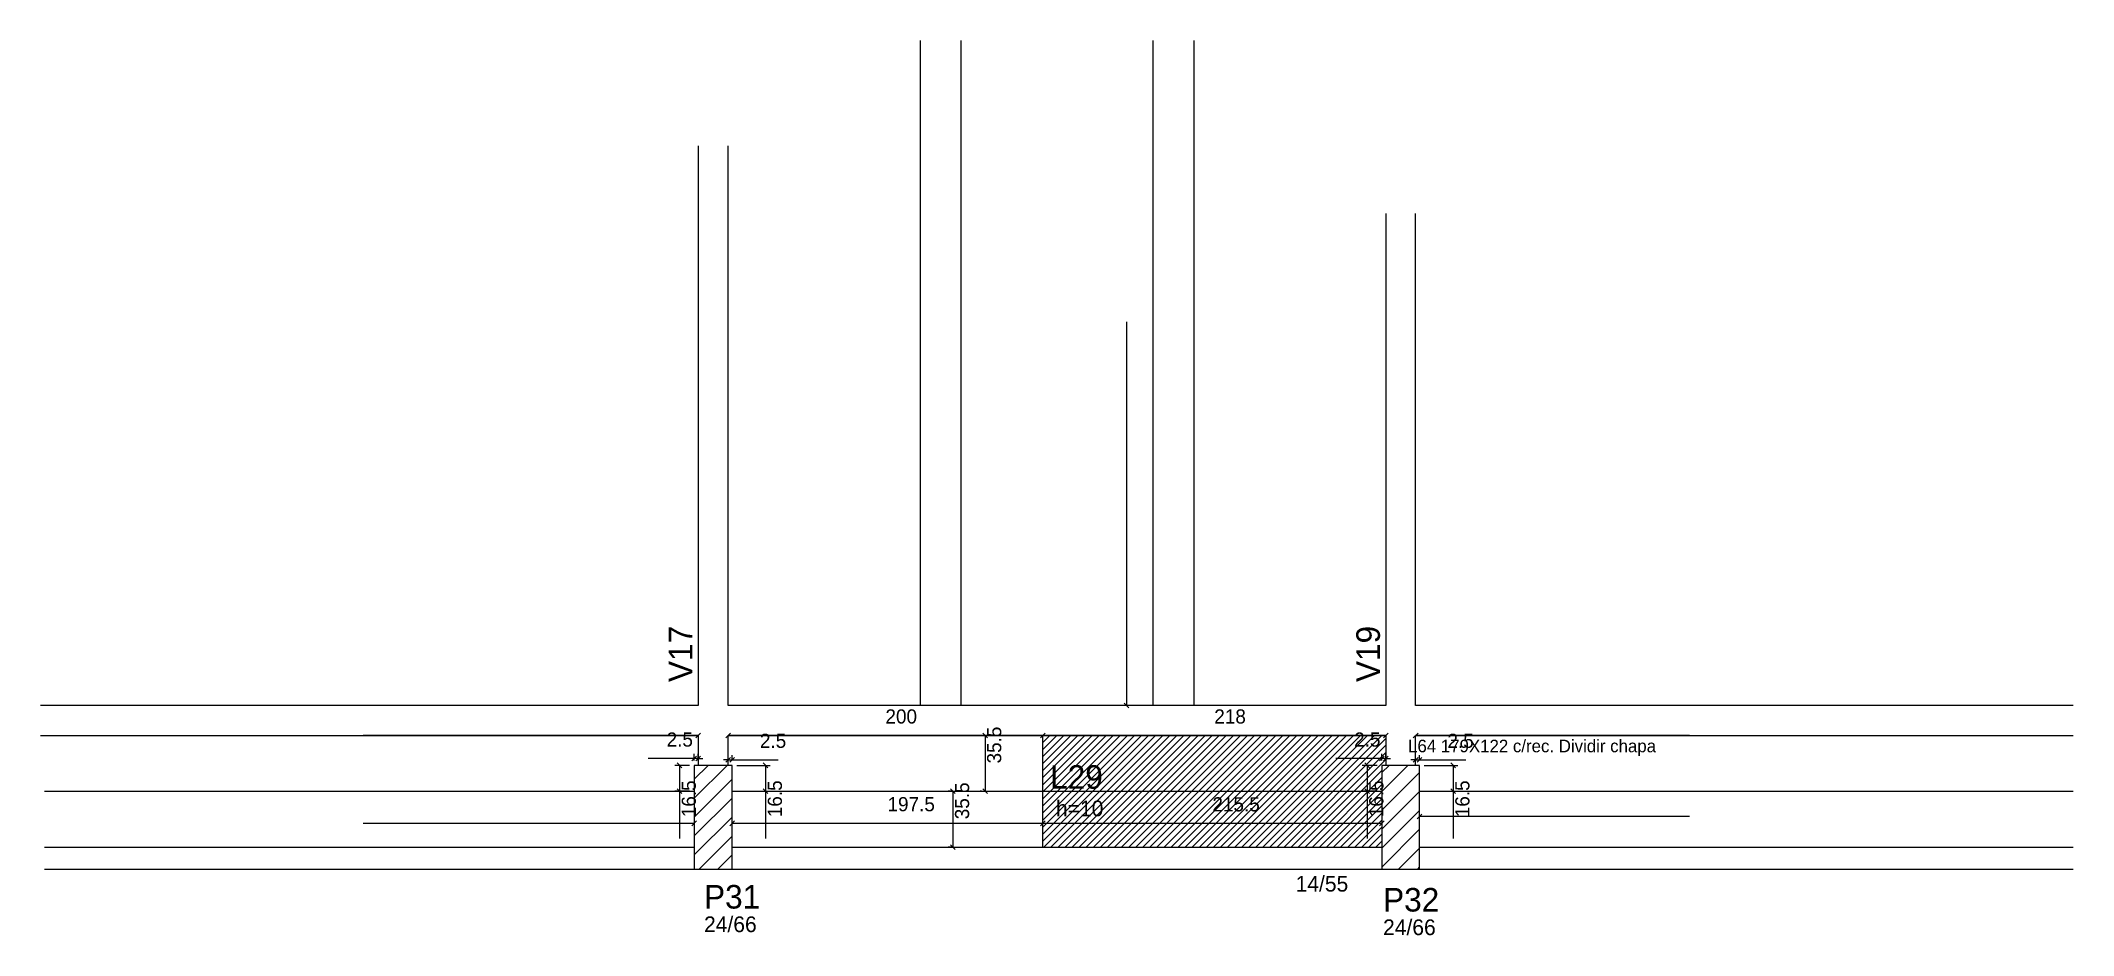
# Model space of a CAD drawing. Header units: metres. Extents: x 4946 to 6238, y 1540 to 2109.
import ezdxf

# ---------------------------------------------------------------- set-up
doc = ezdxf.new("R2010")
doc.units = ezdxf.units.M
for name, color, linetype in [('3', 7, 'Continuous'), ('4', 7, 'Continuous'), ('7', 7, 'Continuous'), ('AUX00', 7, 'Continuous'), ('Painéis', 7, 'Continuous'), ('REAPROVEITAMENTO', 7, 'Continuous')]:
    doc.layers.add(name, color=color, linetype=linetype)

msp = doc.modelspace()

# ---------------------------------------------------------------- hatches: boundary and pattern name
at = {"layer": 'REAPROVEITAMENTO'}
h = msp.add_hatch(dxfattribs=at)
h.set_pattern_fill('ANSI31')
h.paths.add_polyline_path([(5800.3, 1648), (5797.8, 1648), (5798, 1596), (5582.5, 1596), (5582.5, 1667), (5800.5, 1667), (5800.3, 1648)])

# ---------------------------------------------------------------- linework, layer by layer
at = {"layer": '3', "color": 3, "lineweight": 25}
for p, q in [((5361, 1627.1), (5381.9, 1648)), ((5361, 1639.2), (5369.9, 1648)), ((5798, 1631.4), (5814.6, 1648)), ((5798, 1643.4), (5802.6, 1648)), ((5798, 1619.4), (5822, 1643.4)), ((5361, 1615.1), (5385, 1639.1)), ((5798, 1607.3), (5822, 1631.3)), ((5361, 1603.1), (5385, 1627.1)), ((5361, 1591.1), (5385, 1615.1)), ((5798, 1595.3), (5822, 1619.3)), ((5364, 1582), (5385, 1603)), ((5798, 1583.3), (5822, 1607.3)), ((4948, 1596), (5361, 1596)), ((5376, 1582), (5385, 1591)), ((5385, 1596), (5798, 1596)), ((5808.7, 1582), (5822, 1595.3)), ((5822, 1596), (6237.5, 1596)), ((4948, 1582), (5361, 1582)), ((5385, 1582), (5798, 1582)), ((5820.8, 1582), (5822, 1583.3)), ((5822, 1582), (6237.5, 1582))]:
    msp.add_line(p, q, dxfattribs=at)
for points in [[(5363.5, 2042), (5363.5, 1686)], [(5382.5, 1686), (5382.5, 2042)], [(5800.5, 1999), (5800.5, 1686)], [(5819.5, 1686), (5819.5, 1999)], [(5363.5, 1686), (4945.5, 1686)], [(5800.5, 1686), (5382.5, 1686)], [(6237.5, 1686), (5819.5, 1686)], [(4945.5, 1667), (5363.5, 1667)], [(5363.5, 1667), (5363.5, 1648)], [(5382.5, 1667), (5800.5, 1667)], [(5382.5, 1648), (5382.5, 1667)], [(5800.5, 1667), (5800.5, 1648)], [(5819.5, 1667), (6237.5, 1667)], [(5819.5, 1648), (5819.5, 1667)]]:
    msp.add_lwpolyline(points, dxfattribs=at)
at = {"layer": '7', "color": 7, "lineweight": 25}
for points in [[(5361, 1582), (5385, 1582), (5385, 1648), (5361, 1648), (5361, 1582)], [(5798, 1582), (5822, 1582), (5822, 1648), (5798, 1648), (5798, 1582)]]:
    msp.add_lwpolyline(points, dxfattribs=at)
at = {"layer": 'Painéis', "color": 200, "lineweight": 25}
for p, q in [((5504.5, 2109), (5504.5, 1686)), ((5530.5, 2109), (5530.5, 1686)), ((5652.5, 2109), (5652.5, 1686)), ((5678.5, 2109), (5678.5, 1686)), ((5582.5, 1596), (5582.5, 1667)), ((4948, 1631.5), (5361, 1631.5)), ((5385, 1631.5), (5798, 1631.5)), ((5822, 1631.5), (6237.5, 1631.5))]:
    msp.add_line(p, q, dxfattribs=at)
at = {"layer": 'Painéis', "color": 4, "lineweight": 25}
for p, q in [((5635.8, 1930), (5635.8, 1686)), ((5363.5, 1667), (5150.5, 1667)), ((5582.5, 1667), (5382.5, 1667)), ((5543.5, 1667), (5542.8, 1667)), ((5545.8, 1667), (5545.8, 1631.5)), ((5800.5, 1667), (5582.5, 1667)), ((5993.5, 1667), (5819.5, 1667)), ((5361, 1651), (5361, 1655.3)), ((5363.5, 1651), (5363.5, 1655.3)), ((5382.5, 1651), (5382.5, 1654.5)), ((5385, 1651), (5385, 1654.5)), ((5798, 1651), (5798, 1655.3)), ((5800.5, 1651), (5800.5, 1655.3)), ((5819.5, 1651), (5819.5, 1654.5)), ((5822, 1651), (5822, 1654.5)), ((5361, 1652.3), (5331.7, 1652.3)), ((5358, 1648), (5348.6, 1648)), ((5351.6, 1648), (5351.6, 1631.5)), ((5363.5, 1652.3), (5361, 1652.3)), ((5363.5, 1652.3), (5366.5, 1652.3)), ((5382.5, 1651.5), (5379.5, 1651.5)), ((5382.5, 1651.5), (5385, 1651.5)), ((5385, 1651.5), (5414.4, 1651.5)), ((5388, 1648), (5409.3, 1648)), ((5406.3, 1648), (5406.3, 1631.5)), ((5798, 1652.3), (5768.7, 1652.3)), ((5795, 1648), (5785.6, 1648)), ((5788.6, 1648), (5788.6, 1631.5)), ((5800.5, 1652.3), (5798, 1652.3)), ((5800.5, 1652.3), (5803.5, 1652.3)), ((5819.5, 1651.5), (5816.5, 1651.5)), ((5819.5, 1651.5), (5822, 1651.5)), ((5822, 1651.5), (5851.4, 1651.5)), ((5825, 1648), (5846.3, 1648)), ((5843.3, 1648), (5843.3, 1631.5)), ((5358, 1631.5), (5348.6, 1631.5)), ((5351.6, 1631.5), (5351.6, 1601.5)), ((5388, 1631.5), (5409.3, 1631.5)), ((5406.3, 1631.5), (5406.3, 1601.5)), ((5524.3, 1631.5), (5522.4, 1631.5)), ((5525.4, 1631.5), (5525.4, 1596)), ((5543.5, 1631.5), (5542.8, 1631.5)), ((5795, 1631.5), (5785.6, 1631.5)), ((5788.6, 1631.5), (5788.6, 1601.5)), ((5825, 1631.5), (5846.3, 1631.5)), ((5843.3, 1631.5), (5843.3, 1601.5)), ((5993.5, 1615.5), (5822, 1615.5)), ((5361, 1611.1), (5150.5, 1611.1)), ((5582.5, 1611.1), (5385, 1611.1)), ((5798, 1611.1), (5582.5, 1611.1)), ((5524.3, 1596), (5522.4, 1596))]:
    msp.add_line(p, q, dxfattribs=at)
at = {"layer": 'Painéis', "color": 0, "lineweight": 25}
for p, q in [((5634.3, 1687.5), (5637.3, 1684.5)), ((5362, 1665.5), (5365, 1668.5)), ((5384, 1668.5), (5381, 1665.5)), ((5547.3, 1665.5), (5544.3, 1668.5)), ((5584, 1668.5), (5581, 1665.5)), ((5581, 1665.5), (5584, 1668.5)), ((5799, 1665.5), (5802, 1668.5)), ((5821, 1668.5), (5818, 1665.5)), ((5359.5, 1650.8), (5362.5, 1653.8)), ((5365, 1653.8), (5362, 1650.8)), ((5796.5, 1650.8), (5799.5, 1653.8)), ((5802, 1653.8), (5799, 1650.8)), ((5353.1, 1646.5), (5350.1, 1649.5)), ((5381, 1650), (5384, 1653)), ((5386.5, 1653), (5383.5, 1650)), ((5407.8, 1646.5), (5404.8, 1649.5)), ((5790.1, 1646.5), (5787.1, 1649.5)), ((5818, 1650), (5821, 1653)), ((5823.5, 1653), (5820.5, 1650)), ((5844.8, 1646.5), (5841.8, 1649.5)), ((5350.1, 1633), (5353.1, 1630)), ((5404.8, 1633), (5407.8, 1630)), ((5526.9, 1630), (5523.9, 1633)), ((5544.3, 1633), (5547.3, 1630)), ((5787.1, 1633), (5790.1, 1630)), ((5841.8, 1633), (5844.8, 1630)), ((5823.5, 1617), (5820.5, 1614)), ((5359.5, 1609.6), (5362.5, 1612.6)), ((5386.5, 1612.6), (5383.5, 1609.6)), ((5584, 1612.6), (5581, 1609.6)), ((5581, 1609.6), (5584, 1612.6)), ((5796.5, 1609.6), (5799.5, 1612.6)), ((5523.9, 1597.5), (5526.9, 1594.5))]:
    msp.add_line(p, q, dxfattribs=at)

# ---------------------------------------------------------------- texts
at = {"layer": '3', "color": 3, "lineweight": 25}
for s, p in [('h=10', (5590.9, 1615.6)), ('14/55', (5743.2, 1567.7)), ('24/66', (5367.2, 1541.9)), ('24/66', (5798.8, 1540))]:
    msp.add_text(s, height=10, dxfattribs=at).set_placement(p)
at = {"layer": '4', "color": 4, "lineweight": 25}
for s, p in [('V17', (5359.8, 1701)), ('V19', (5796.8, 1701))]:
    msp.add_text(s, height=15, rotation=90, dxfattribs=at).set_placement(p)
for s, p in [('L29', (5587.2, 1633.1)), ('P31', (5367.2, 1556.9)), ('P32', (5798.8, 1555))]:
    msp.add_text(s, height=15, dxfattribs=at).set_placement(p)
at = {"layer": 'AUX00', "color": 7, "lineweight": 25}
msp.add_text('L64^J179X122^Jc/rec.^JDividir chapa', height=8, dxfattribs=at).set_placement((5814.7, 1656.3))
at = {"layer": 'Painéis', "color": 240, "lineweight": 25}
for s, p in [('200', (5482.5, 1674.6)), ('218', (5691.5, 1674.6)), ('2.5', (5343.4, 1659.9)), ('2.5', (5402.7, 1659.1)), ('2.5', (5780.4, 1659.9)), ('2.5', (5839.7, 1659.1)), ('197.5', (5483.8, 1618.8)), ('215.5', (5690.3, 1618.7))]:
    msp.add_text(s, height=9, dxfattribs=at).set_placement(p)
for s, p in [('35.5', (5556.1, 1649.2)), ('16.5', (5362, 1615)), ('16.5', (5416.7, 1615)), ('35.5', (5535.7, 1613.7)), ('16.5', (5799, 1615)), ('16.5', (5853.7, 1615))]:
    msp.add_text(s, height=9, rotation=90, dxfattribs=at).set_placement(p)

doc.saveas('drawing.dxf')
